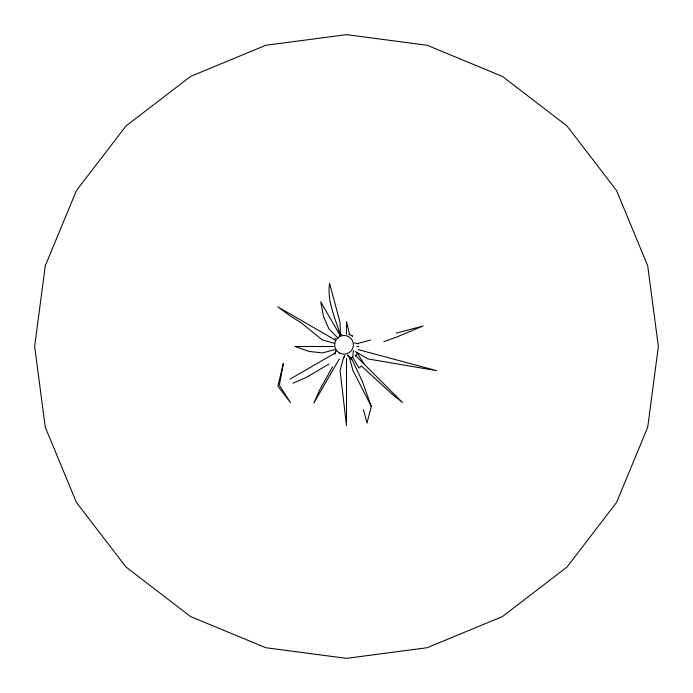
<?xml version="1.0" encoding="UTF-8"?>
<svg xmlns="http://www.w3.org/2000/svg" width="693" height="693" viewBox="0 0 693 693"><rect width="100%" height="100%" fill="white"/><g stroke="black" fill="none" stroke-linecap="round" stroke-linejoin="round"><path stroke-width="1.04" d="M353.395 350.511L352.72 357.432M343.399 358.55L344.716 355.518L343.312 358.472L340.064 370.512L346.5 425.753M351.585 358.558L362.11 380.855L371.301 406.367L367.013 423.051L363.418 409.632M334.996 354.227L336.036 350.511L335.048 352.581M332.571 366.874L319.525 390.263L313.825 403.101L339.249 359M328.924 364.076L305.925 377.633L292.974 383.186M289.899 379.175L335.065 353.101M383.896 341.58L396.829 337.015L423.051 325.987L396.327 333.151M334.771 349.644L322.488 352.936L309.104 351.42L294.915 346.5L333.298 346.5M358.229 343.356L370.512 340.064M356.869 346.474L358.645 346.5M354.392 342.905L358.264 343.832M358.229 349.644L436.469 370.608L368.026 358.931L355.266 351.559M334.13 343.208L322.488 340.064L301.013 322.687L289.293 315.298L277.867 306.878L335.065 339.899M352.053 335.759L352.39 336.27L352.053 335.759A13.314 13.314 0 0 0 348.848 334.416M337.915 337.915L328.924 328.924L323.536 316.58L320.712 301.827L340.428 335.984L340.064 322.488L329.582 283.368C326.819 302.035 335.767 318.598 340.428 335.984M355.085 355.085L402.538 402.538L391.528 393.624L361.503 366.051L358.931 368.026L352.572 357.016L349.644 358.229L352.936 370.512L371.301 406.367M357.016 352.572L364.076 364.076M349.644 334.771L346.5 321.639L346.5 334.355M346.5 358.645L346.5 422.548M357.709 352.373A13.314 13.314 0 0 1 355.414 356.063M334.329 339.882A13.314 13.314 0 0 1 335.386 338.496M339.509 335.334A13.314 13.314 0 0 1 341.952 334.416M45.279 265.791L34.65 346.5L45.279 427.209L76.429 502.425L125.987 567.013L190.575 616.571L265.791 647.721L346.5 658.35L427.209 647.721L502.425 616.571L567.013 567.013L616.571 502.425L647.721 427.209L658.35 346.5L647.721 265.791L616.571 190.575L567.013 125.987L502.425 76.429L427.209 45.279L346.5 34.65L265.791 45.279L190.575 76.429L125.987 125.987L76.429 190.575L45.279 265.791M283.368 363.418L279.357 385.265L290.462 402.538L277.867 386.122L283.368 363.418M351.282 358.974L347.306 355.18L351.282 358.974M339.362 352.91A9.347 9.347 0 0 0 353.378 344.819A9.347 9.347 0 0 0 339.362 336.72A9.347 9.347 0 0 0 339.362 352.91"/></g></svg>
